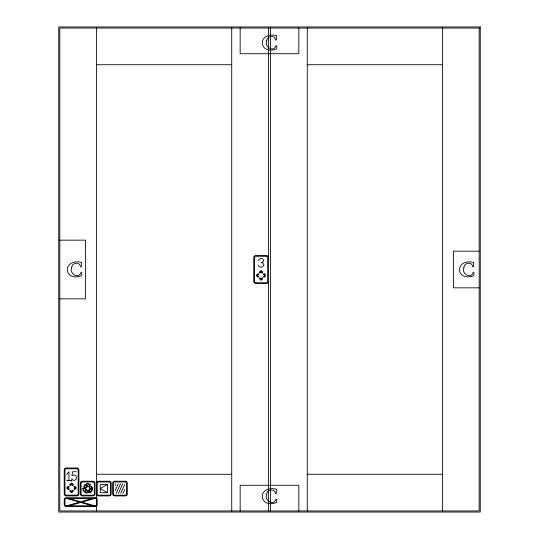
<?xml version="1.0" encoding="UTF-8"?>
<svg xmlns="http://www.w3.org/2000/svg" width="539" height="539" viewBox="0 0 539 539"><rect width="100%" height="100%" fill="white"/><g stroke="black" fill="none" stroke-linecap="round" stroke-linejoin="round"><path stroke-width="0.81" d="M115.225 485.578L115.993 483.887M115.225 490.544L118.27 483.82M120.52 483.82L116.208 493.32M118.465 493.326L122.777 483.82M120.716 493.326L124.671 484.601M122.966 493.326L124.731 489.439M258.269 260.586L259.252 259.023L261.078 258.498L262.938 259.023L263.699 260.586L262.843 262.042L261.078 262.52L262.843 263.032L263.995 264.737L262.843 266.717L261.078 267.297L259.111 266.717L258.127 265.006M66.607 474.596L68.938 471.706L68.938 480.505M257.979 273.758L256.294 275.442L257.979 277.127M259.38 272.357L261.065 270.672L262.749 272.357M258.1 273.879L256.537 275.442L258.1 277.006M259.502 272.478L261.065 270.915L262.628 272.478M258.558 274.129L257.244 275.442L258.558 276.756M259.751 272.936L261.065 271.622L262.378 272.936M258.68 274.25L257.487 275.442L258.68 276.635M259.872 273.057L261.065 271.865L262.257 273.057M262.257 277.828L261.065 279.02L259.872 277.828M263.45 276.635L264.642 275.442L263.45 274.25M262.378 277.949L261.065 279.256L259.751 277.949M263.571 276.756L264.878 275.442L263.571 274.129M262.628 278.407L261.065 279.97L259.502 278.407M264.029 277.006L265.592 275.442L264.029 273.879M262.749 278.522L261.065 280.213L259.38 278.522M264.144 277.127L265.835 275.442L264.144 273.758M68.48 486.232L66.789 487.916L68.48 489.601M69.875 484.83L71.559 483.146L73.243 484.83M68.601 486.346L67.031 487.916L68.601 489.479M69.996 484.952L71.559 483.389L73.122 484.952M69.053 486.602L67.746 487.916L69.053 489.23M70.245 485.41L71.559 484.096L72.873 485.41M69.174 486.724L67.981 487.916L69.174 489.109M70.366 485.531L71.559 484.339L72.752 485.531M72.752 490.301L71.559 491.494L70.366 490.301M73.944 489.109L75.137 487.916L73.944 486.724M72.873 490.423L71.559 491.73L70.245 490.423M74.065 489.23L75.379 487.916L74.065 486.602M73.122 490.874L71.559 492.444L69.996 490.874M74.523 489.479L76.087 487.916L74.523 486.346M73.243 490.995L71.559 492.686L69.875 490.995M74.645 489.601L76.329 487.916L74.645 486.232M107.429 484.467L100.247 488.577L107.429 492.686L107.429 484.467L100.247 484.467L100.247 492.686L107.429 492.686M96.501 64.727L231.723 64.727M307.277 64.727L442.499 64.727M59.822 240.158L85.499 240.158L85.499 298.842L59.822 298.842M479.178 251.161L453.501 251.161L453.501 287.839L479.178 287.839M76.194 471.706L72.63 471.706L71.956 475.708L74.119 474.866L75.932 475.708L76.511 477.561L75.932 479.488L74.018 480.505L72.462 479.892L71.849 478.612M96.501 474.273L231.723 474.273M307.277 474.273L442.499 474.273M66.607 480.505L71.269 480.505M442.499 28.048L442.499 510.952M307.277 28.048L307.277 510.952M298.842 28.048L298.842 53.725L240.158 53.725L240.158 28.048M298.842 510.952L298.842 485.275L240.158 485.275L240.158 510.952M270.598 28.048L270.598 510.952M268.402 28.048L268.402 510.952M231.723 28.048L231.723 510.952M96.501 28.048L96.501 510.952M71.559 479.771L71.559 481.239M96.501 504.625A1.186 1.186 0 0 1 95.315 505.818L66.149 505.818A1.186 1.186 0 0 1 64.956 504.625L64.956 499.666A1.186 1.186 0 0 1 66.149 498.481L95.315 498.481A1.186 1.186 0 0 1 96.501 499.666M268.402 281.52A1.92 1.92 0 0 1 266.482 283.44L255.648 283.44A1.92 1.92 0 0 1 253.728 281.52L253.728 257.48A1.92 1.92 0 0 1 255.648 255.56L266.482 255.56A1.92 1.92 0 0 1 268.402 257.48M96.501 493.987A1.92 1.92 0 0 0 98.421 495.914L109.255 495.914A1.92 1.92 0 0 0 111.175 493.987L111.175 483.16A1.92 1.92 0 0 0 109.255 481.239L98.421 481.239A1.92 1.92 0 0 0 96.501 483.16M83.073 490.012L85.061 492.37L85.586 489.452L86.375 489.661L84.778 488.058L82.608 488.657L83.383 488.866L83.073 490.012M83.201 490.032L84.845 491.979L85.499 489.297L85.95 489.419L84.744 488.206L83.094 488.657L83.538 488.772L83.201 490.032M71.721 267.519C68.797 273.529 78.734 279.613 80.816 272.626L81.827 272.626L81.605 275.746C63.198 282.254 62.073 258.37 81.066 262.291L81.739 262.533C80.244 263.679 82.898 267.351 80.419 266.845C80.23 261.402 71.734 262.399 71.721 267.519M266.724 40.742C263.8 46.752 273.738 52.835 275.827 45.849L276.837 45.849L276.608 48.961C258.201 55.477 257.083 31.592 276.069 35.507L276.75 35.756C275.247 36.901 277.902 40.573 275.422 40.061C275.24 34.624 266.744 35.621 266.724 40.742M266.724 494.297C263.8 500.307 273.738 506.39 275.827 499.404L276.837 499.404L276.608 502.523C258.201 509.032 257.083 485.147 276.069 489.068L276.75 489.311C275.247 490.456 277.902 494.128 275.422 493.623C275.24 488.179 266.744 489.176 266.724 494.297M463.931 267.519C461.007 273.529 470.945 279.613 473.033 272.626L474.044 272.626L473.815 275.746C455.408 282.254 454.289 258.37 473.276 262.291L473.956 262.533C472.454 263.679 475.108 267.351 472.629 266.845C472.447 261.402 463.951 262.399 463.931 267.519M85.263 491.602L86.024 492.983L88.396 492.511L87.803 490.342L85.438 490.948L85.263 491.602M85.391 491.622L86.065 492.862L88.234 492.424L87.709 490.497L85.539 491.056L85.391 491.622M92.378 488.064L92.088 488.758L91.003 489.163L89.407 487.6L90.848 486.198L92.378 488.064M92.506 488.064L92.176 488.853L90.97 489.311L89.225 487.6L90.848 486.023L92.506 488.064M89.851 484.608L89.447 486.245L87.763 486.65L88.106 486.313C83.579 484.507 88.295 482.6 89.528 484.932L89.851 484.608M90.087 484.197L89.548 486.346L87.352 486.879L87.924 486.313C83.336 484.473 87.938 482.378 89.528 484.75L90.087 484.197M84.313 485.376L83.835 487.168L86.058 487.761L86.685 485.437L85.216 484.608L84.313 485.376M84.434 485.423L83.99 487.074L85.97 487.606L86.543 485.477L85.229 484.736L84.434 485.423M92.176 489.304L91.522 491.521L90.006 491.986L90.128 492.41L88.888 491.231L89.346 489.621L89.461 490.066L92.176 489.304M92.405 488.927L91.617 491.615L90.161 492.073L90.384 492.828L88.746 491.272L89.346 489.149L89.555 489.911L92.405 488.927M79.516 502.146L66.021 506L68.446 506L80.729 502.489L93.011 506L95.437 506L81.941 502.146L95.437 498.292L93.011 498.292L80.729 501.802L68.446 498.292L66.021 498.292L79.516 502.146M480.276 26.95L58.724 26.95L58.724 512.05L480.276 512.05L480.276 26.95M479.178 28.048L59.822 28.048L59.822 510.952L479.178 510.952L479.178 28.048M266.482 256.294L255.648 256.294A1.186 1.186 0 0 0 254.462 257.48L254.462 281.52A1.186 1.186 0 0 0 255.648 282.705L266.482 282.705A1.186 1.186 0 0 0 267.667 281.52L267.667 257.48A1.186 1.186 0 0 0 266.482 256.294M76.976 468.034L66.149 468.034A1.92 1.92 0 0 0 64.222 469.954L64.222 493.987A1.92 1.92 0 0 0 66.149 495.914L76.976 495.914A1.92 1.92 0 0 0 78.896 493.987L78.896 469.954A1.92 1.92 0 0 0 76.976 468.034M76.976 468.768L66.149 468.768A1.186 1.186 0 0 0 64.956 469.954L64.956 493.987A1.186 1.186 0 0 0 66.149 495.179L76.976 495.179A1.186 1.186 0 0 0 78.162 493.987L78.162 469.954A1.186 1.186 0 0 0 76.976 468.768M93.112 481.239L82.285 481.239A1.92 1.92 0 0 0 80.365 483.16L80.365 493.987A1.92 1.92 0 0 0 82.285 495.914L93.112 495.914A1.92 1.92 0 0 0 95.032 493.987L95.032 483.16A1.92 1.92 0 0 0 93.112 481.239M125.392 481.239L114.564 481.239A1.92 1.92 0 0 0 112.644 483.16L112.644 493.987A1.92 1.92 0 0 0 114.564 495.914L125.392 495.914A1.92 1.92 0 0 0 127.312 493.987L127.312 483.16A1.92 1.92 0 0 0 125.392 481.239M93.112 481.974L82.285 481.974A1.186 1.186 0 0 0 81.099 483.16L81.099 493.987A1.186 1.186 0 0 0 82.285 495.179L93.112 495.179A1.186 1.186 0 0 0 94.298 493.987L94.298 483.16A1.186 1.186 0 0 0 93.112 481.974M109.255 481.974L98.421 481.974A1.186 1.186 0 0 0 97.236 483.16L97.236 493.987A1.186 1.186 0 0 0 98.421 495.179L109.255 495.179A1.186 1.186 0 0 0 110.441 493.987L110.441 483.16A1.186 1.186 0 0 0 109.255 481.974M125.392 481.974L114.564 481.974A1.186 1.186 0 0 0 113.372 483.16L113.372 493.987A1.186 1.186 0 0 0 114.564 495.179L125.392 495.179A1.186 1.186 0 0 0 126.577 493.987L126.577 483.16A1.186 1.186 0 0 0 125.392 481.974M95.315 497.746L66.149 497.746A1.92 1.92 0 0 0 64.222 499.666L64.222 504.625A1.92 1.92 0 0 0 66.149 506.545L95.315 506.545A1.92 1.92 0 0 0 97.236 504.625L97.236 499.666A1.92 1.92 0 0 0 95.315 497.746"/></g></svg>
